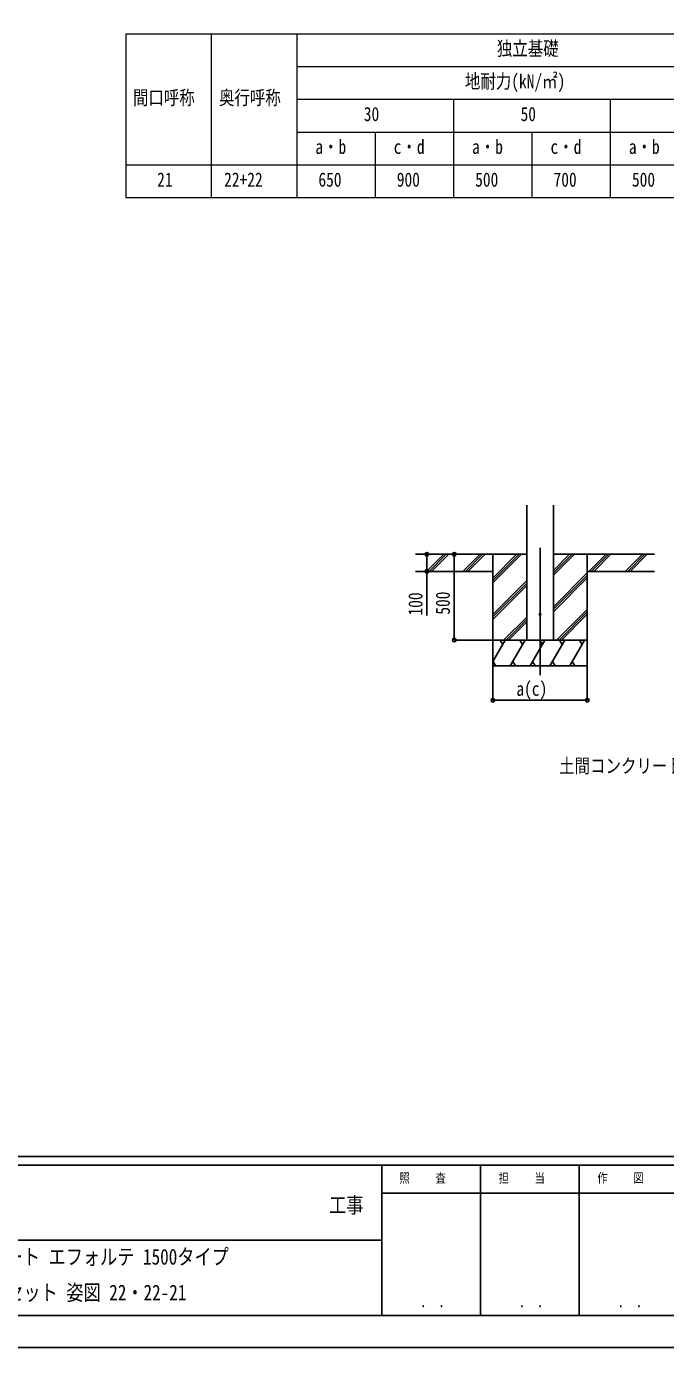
# Model space of a CAD drawing. Units: millimetres, scale not verified. Extents: x -10512 to 10512, y -7425 to 7425.
# Drawn here: x 1168 to 4891, y -7425 to 270 of the extents above; entities that cross this region are included whole.
import ezdxf
from ezdxf.enums import TextEntityAlignment as Align

# ---------------------------------------------------------------- set-up
doc = ezdxf.new("R2010")
doc.units = ezdxf.units.MM
doc.header["$LTSCALE"] = 30
doc.layers.add('0-1_TABLE1', color=7, linetype='Continuous', lineweight=18)
for name, color, linetype in [('0-2_USER1', 3, 'Continuous'), ('0-3_YKK_12', 2, 'Continuous'), ('0-4_YKK_13', 4, 'Continuous'), ('0-5_YKK_A1', 4, 'Continuous'), ('0-6_YKK_D', 6, 'Continuous'), ('0-7_YKK_ZWAK', 7, 'Continuous')]:
    doc.layers.add(name, color=color, linetype=linetype)
doc.styles.add('ＭＳ ゴシック', font='')
doc.styles.get('ＭＳ ゴシック').set_extended_font_data('MS Gothic')

msp = doc.modelspace()

# ---------------------------------------------------------------- linework, layer by layer
at = {"layer": '0-1_TABLE1'}
for p, q in [((1746.5, 227.07), (8220.5, 227.07)), ((1746.5, 227.07), (1746.5, -727.43)), ((2244.5, 227.07), (2244.5, -727.43)), ((2742.5, 227.07), (2742.5, -727.43)), ((2742.5, 36.17), (8220.5, 36.17)), ((2742.5, -154.73), (8220.5, -154.73)), ((3655.5, -154.73), (3655.5, -727.43)), ((4568.5, -154.73), (4568.5, -727.43)), ((2742.5, -345.63), (8220.5, -345.63)), ((3199, -345.63), (3199, -727.43)), ((4112, -345.63), (4112, -727.43)), ((1746.5, -536.53), (8220.5, -536.53)), ((1746.5, -727.43), (8220.5, -727.43))]:
    msp.add_line(p, q, dxfattribs=at)
at = {"layer": '0-3_YKK_12'}
msp.add_line((4159.69, -2766.27), (4159.69, -3509.59), dxfattribs=at)
at = {"layer": '0-4_YKK_13'}
msp.add_circle((4159.69, -3154.51), 5, dxfattribs=at)
at = {"layer": '0-5_YKK_A1'}
for p, q in [((4081.94, -3304.51), (4081.94, -2519.16)), ((4237.44, -3304.51), (4237.44, -2519.16)), ((4081.94, -2804.51), (3433.73, -2804.51)), ((3500.42, -2903.1), (3599.02, -2804.51)), ((3513.16, -2904.51), (3613.16, -2804.51)), ((3527.3, -2904.51), (3627.3, -2804.51)), ((3712.55, -2903.1), (3811.15, -2804.51)), ((3725.29, -2904.51), (3825.29, -2804.51)), ((3739.43, -2904.51), (3839.44, -2804.51)), ((3884.69, -2804.51), (3884.69, -3454.51)), ((3884.69, -2971.39), (4051.57, -2804.51)), ((3884.69, -2957.25), (4037.43, -2804.51)), ((3884.69, -2943.1), (4023.28, -2804.51)), ((4237.44, -2927.01), (4359.94, -2804.51)), ((4237.44, -2912.86), (4345.79, -2804.51)), ((4237.44, -2898.72), (4331.65, -2804.51)), ((4237.44, -2804.51), (4825.31, -2804.51)), ((4434.69, -2804.51), (4434.69, -3454.51)), ((4443.78, -2904.51), (4543.78, -2804.51)), ((4457.92, -2904.51), (4557.93, -2804.51)), ((4472.07, -2904.51), (4572.07, -2804.51)), ((4655.91, -2904.51), (4755.92, -2804.51)), ((4670.06, -2904.51), (4770.06, -2804.51)), ((4684.2, -2904.51), (4784.2, -2804.51)), ((3884.69, -2904.51), (3433.73, -2904.51)), ((4237.44, -3110.85), (4434.69, -2913.6)), ((4434.69, -2904.51), (4825.31, -2904.51)), ((3884.69, -3155.23), (4081.94, -2957.99)), ((3884.69, -3169.38), (4081.94, -2972.13)), ((3884.69, -3183.52), (4081.94, -2986.27)), ((4237.44, -3124.99), (4434.69, -2927.75)), ((4237.44, -3139.14), (4434.69, -2941.89)), ((4255.91, -3304.51), (4434.69, -3125.73)), ((4270.05, -3304.51), (4434.69, -3139.88)), ((4284.2, -3304.51), (4434.69, -3154.02)), ((3947.54, -3304.51), (4081.94, -3170.12)), ((3961.69, -3304.51), (4081.94, -3184.26)), ((3975.83, -3304.51), (4081.94, -3198.4)), ((4434.69, -3304.51), (3884.69, -3304.51)), ((3884.69, -3429.96), (3957.11, -3304.51)), ((3942.11, -3330.49), (3927.11, -3304.51)), ((3985.98, -3454.51), (4072.58, -3304.51)), ((4057.58, -3330.49), (4042.58, -3304.51)), ((4101.45, -3454.51), (4188.05, -3304.51)), ((4173.05, -3330.49), (4158.05, -3304.51)), ((4216.92, -3454.51), (4303.52, -3304.51)), ((4288.52, -3330.49), (4273.52, -3304.51)), ((4332.39, -3454.51), (4418.99, -3304.51)), ((4403.99, -3330.49), (4388.99, -3304.51)), ((3884.69, -3454.51), (4434.69, -3454.51)), ((3885.51, -3428.53), (3900.51, -3454.51)), ((4000.98, -3428.53), (4015.98, -3454.51)), ((4116.45, -3428.53), (4131.45, -3454.51)), ((4231.92, -3428.53), (4246.92, -3454.51)), ((4347.39, -3428.53), (4362.39, -3454.51))]:
    msp.add_line(p, q, dxfattribs=at)
at = {"layer": '0-6_YKK_D'}
for p, q in [((3659.63, -2804.51), (3659.63, -3304.51)), ((3883.69, -3304.51), (3658.63, -3304.51)), ((3884.69, -3454.51), (3884.69, -3655.51)), ((4434.69, -3454.51), (4434.69, -3655.51)), ((3884.69, -3654.51), (4434.69, -3654.51))]:
    msp.add_line(p, q, dxfattribs=at)
msp.add_lwpolyline([(3500.35, -2804.51), (3500.35, -2904.51), (3500.35, -3162.11)], dxfattribs=at)
for centre in [(3500.35, -2804.51), (3659.63, -2804.51), (3500.35, -2904.51), (3659.63, -3304.51), (3884.69, -3654.51), (4434.69, -3654.51)]:
    msp.add_circle(centre, 10.62, dxfattribs=at)
at = {"layer": '0-7_YKK_ZWAK'}
for p, q in [((9737.55, -6312.5), (-9762.45, -6312.5)), ((3237.55, -6362.5), (-12.45, -6362.5)), ((3812.55, -6362.5), (3812.55, -7237.5)), ((4387.55, -6362.5), (4387.55, -7237.5)), ((4962.55, -6525), (3237.55, -6525)), ((-12.45, -6800), (3237.55, -6800)), ((-12.45, -7237.5), (3237.55, -7237.5)), ((3237.55, -7237.5), (4962.55, -7237.5))]:
    msp.add_line(p, q, dxfattribs=at)
msp.add_lwpolyline([(-10512.5, -7425), (10512.5, -7425), (10512.5, 7425), (-10512.5, 7425)], close=True, dxfattribs=at)
msp.add_lwpolyline([(4962.55, -6362.5), (3237.55, -6362.5), (3237.55, -7237.5)], dxfattribs=at)

# ---------------------------------------------------------------- texts
at = {"layer": '0-1_TABLE1', "style": 'ＭＳ ゴシック', "width": 0.8}
for s, p in [('独立基礎', (3908, 75.37)), ('地耐力(kN/㎡)', (3722, -115.53)), ('間口呼称', (1788.5, -210.98)), ('奥行呼称', (2289.5, -210.98)), ('30', (3133, -306.43)), ('50', (4046, -306.43)), ('a・b', (2850.75, -497.33)), ('c・d', (3307.25, -497.33)), ('a・b', (3763.75, -497.33)), ('c・d', (4220.25, -497.33)), ('a・b', (4676.75, -497.33)), ('21', (1929.5, -688.23)), ('22+22', (2319.5, -688.23)), ('650', (2868.75, -688.23)), ('900', (3325.25, -688.23)), ('500', (3781.75, -688.23)), ('700', (4238.25, -688.23)), ('500', (4694.75, -688.23))]:
    msp.add_text(s, height=82.48, dxfattribs=at).set_placement(p, align=Align.BOTTOM_LEFT)
at = {"layer": '0-2_USER1', "style": 'ＭＳ ゴシック', "width": 0.8}
for s, height, p in [('土間コンクリート考慮基礎の場合', 82.48, (4270.75, -4102.78)), ('サイクルポート エフォルテ 1500タイプ', 91.64, (547.45, -6969.36)), ('2連結セット 姿図 22・22-21', 91.64, (800.79, -7177.69))]:
    msp.add_text(s, height=height, dxfattribs=at).set_placement(p, align=Align.BOTTOM_LEFT)
at = {"layer": '0-6_YKK_D', "style": 'ＭＳ ゴシック', "width": 0.8}
for s, p in [('100', (3499.55, -3161.31)), ('500', (3658.83, -3156.51))]:
    msp.add_text(s, height=82.48, rotation=90, dxfattribs=at).set_placement(p, align=Align.BOTTOM_LEFT)
msp.add_text('a(c)', height=82.48, dxfattribs=at).set_placement((4021.69, -3653.71), align=Align.BOTTOM_LEFT)
at = {"layer": '0-7_YKK_ZWAK', "style": 'ＭＳ ゴシック', "width": 0.8}
for s, height, p in [('照     査', 54.99, (3341.05, -6481.25)), ('担     当', 54.99, (3918.05, -6481.25)), ('作     図', 54.99, (4493.05, -6481.25)), ('工事', 91.64, (2930.83, -6668.66)), ('． ．', 64.79, (3462.5, -7210.88)), ('． ．', 64.79, (4037.5, -7210.88)), ('． ．', 64.79, (4612.5, -7210.88))]:
    msp.add_text(s, height=height, dxfattribs=at).set_placement(p, align=Align.BOTTOM_LEFT)

doc.saveas('drawing.dxf')
